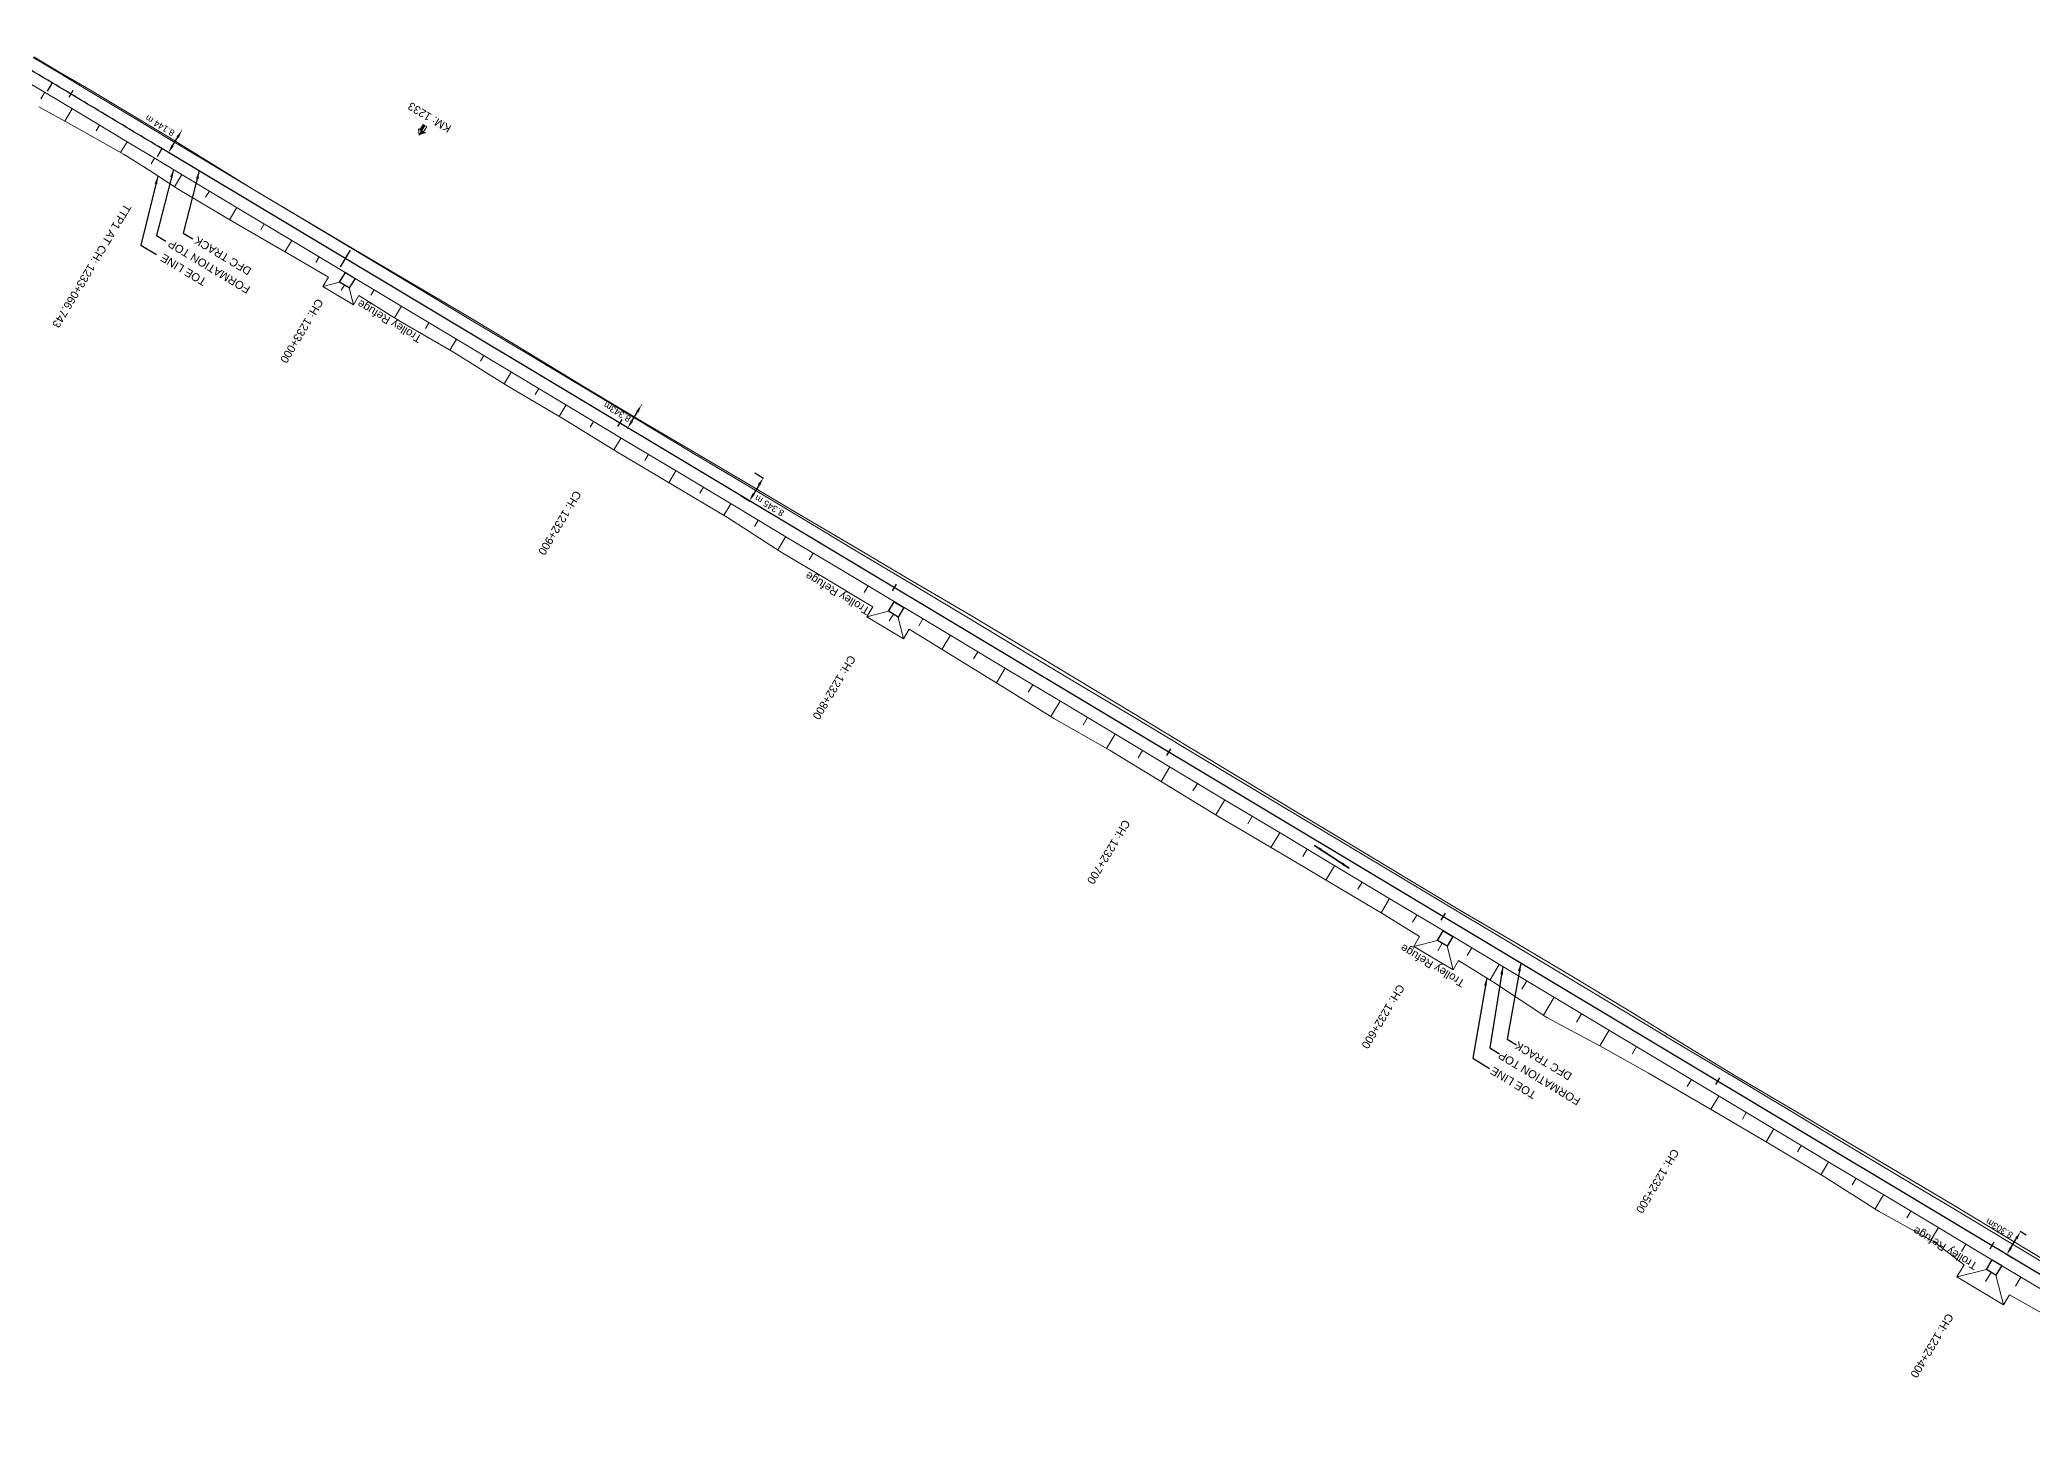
# Model space of a CAD drawing. Header units: metres. Extents: x 593990 to 611207, y 3401545 to 3411811.
# Drawn here: x 609343 to 609965, y 3402239 to 3402674 of the extents above; entities that cross this region are included whole.
import ezdxf
from ezdxf.enums import TextEntityAlignment as Align

# ---------------------------------------------------------------- set-up
doc = ezdxf.new("R2010")
doc.units = ezdxf.units.M
doc.header["$MEASUREMENT"] = 0
doc.linetypes.add('CENTER2', pattern=[1.125, 0.75, -0.125, 0.125, -0.125])
for name, color, linetype, lineweight in [('C-ALIG-DG-CURVE', 1, 'CENTER2', 70), ('C-ALIG-DG-LINE', 1, 'CENTER2', 70), ('C-ALIG-DG-SPIRAL', 1, 'CENTER2', 70), ('C-ALIG-LABL-DG', 1, 'Continuous', 25), ('C-ALIG-LABL-DG-MARK', 1, 'Continuous', 25), ('Km post', 1, 'Continuous', 13), ('PROPOSED DFCC TOE LINE', 239, 'Continuous', 0), ('PROPOSED DFCC TOE SLOPES', 239, 'Continuous', 0), ('PROPOSED DFCC TRACK', 1, 'Continuous', 0), ('PROPOSED FORMATION LINE - PLAN', 187, 'Continuous', 0)]:
    doc.layers.add(name, color=color, linetype=linetype, lineweight=lineweight)
doc.layers.add('Trolley Refuse', color=10, linetype='Continuous')
doc.styles.add('Arial', font='arial.ttf')
doc.styles.get("Standard").update_dxf_attribs({"font": 'arial.ttf'})
doc.styles.add('Style-Arial', font='arial.ttf')
doc.dimstyles.new('ISO-25', dxfattribs={"dimtxt": 2.5, "dimasz": 2.5, "dimexe": 1.25, "dimexo": 0.625, "dimtad": 1, "dimtxsty": 'Standard', "dimcen": 2.5, "dimadec": 0, "dimazin": 0, "dimtfac": 1, "dimtmove": 0, "dimatfit": 3, "dimfxl": 1, "dimarcsym": 0})
doc.dimstyles.get("Standard").update_dxf_attribs({"dimtxt": 0.18, "dimasz": 0.18, "dimexe": 0.18, "dimexo": 0.0625, "dimgap": 0.09, "dimtad": 0, "dimtih": 1, "dimtoh": 1, "dimdec": 4, "dimzin": 0, "dimdsep": 46, "dimtxsty": 'Standard', "dimcen": 0.09, "dimadec": 0, "dimazin": 0, "dimtfac": 1, "dimtdec": 4, "dimtofl": 0, "dimtmove": 0, "dimatfit": 3, "dimfxl": 1, "dimtolj": 1, "dimtzin": 0, "dimarcsym": 0})

# ---------------------------------------------------------------- blocks, each defined once
blk = doc.blocks.new('*D258')
at = {"layer": 'Defpoints', "color": 0, "transparency": 16777216}
for p in [(609566.1, 3402538.81), (609561.83, 3402531.64), (609564.54, 3402530.02)]:
    blk.add_point(p, dxfattribs=at)
at = {"layer": 'PROPOSED DFCC TRACK', "color": 0, "lineweight": -2, "transparency": 16777216}
for p, q in [((609566.21, 3402538.75), (609568.92, 3402537.13)), ((609567.53, 3402535.05), (609565.82, 3402532.17)), ((609561.93, 3402531.58), (609564.65, 3402529.96))]:
    blk.add_line(p, q, dxfattribs=at)
at = {"layer": 'PROPOSED DFCC TRACK', "color": 0, "transparency": 16777216}
for points in [[(609565.46, 3402532.39), (609566.18, 3402531.96), (609564.54, 3402530.02)], [(609567.18, 3402535.26), (609567.89, 3402534.83), (609568.81, 3402537.19)]]:
    blk.add_solid(points, dxfattribs=at)
at = {"layer": 'PROPOSED DFCC TRACK', "color": 0, "lineweight": 0, "transparency": 16777216, "insert": (609570.76, 3402528.53), "char_height": 2, "attachment_point": 5, "rotation": 149, "style": 'Style-Arial'}
blk.add_mtext('\\A1;\\A1;8.345 m', dxfattribs=at)
blk = doc.blocks.new('TerminatorOpen_0.5')
at = {"color": 0, "linetype": 'ByBlock', "lineweight": -2}
for q in [(-1, 0.25), (-1, 0), (-1, -0.25)]:
    blk.add_line((0, 0), q, dxfattribs=at)
blk = doc.blocks.new('*D259')
at = {"layer": 'Defpoints', "color": 0, "transparency": 16777216}
for p in [(609387.17, 3402645.87), (609387.19, 3402645.86), (609382.99, 3402638.88)]:
    blk.add_point(p, dxfattribs=at)
at = {"layer": 'PROPOSED DFCC TRACK', "color": 0, "lineweight": -2, "transparency": 16777216}
for p, q in [((609384.26, 3402641.04), (609385.88, 3402643.73)), ((609387.08, 3402645.92), (609387.06, 3402645.94)), ((609382.88, 3402638.95), (609382.86, 3402638.96))]:
    blk.add_line(p, q, dxfattribs=at)
at = {"layer": 'PROPOSED DFCC TRACK', "color": 0, "transparency": 16777216}
for points in [[(609385.52, 3402643.94), (609386.24, 3402643.51), (609387.17, 3402645.87)], [(609383.9, 3402641.25), (609384.62, 3402640.82), (609382.97, 3402638.89)]]:
    blk.add_solid(points, dxfattribs=at)
at = {"layer": 'PROPOSED DFCC TRACK', "color": 0, "lineweight": 0, "transparency": 16777216, "insert": (609380.32, 3402647.33), "char_height": 2, "attachment_point": 5, "rotation": 149, "style": 'Style-Arial'}
blk.add_mtext('\\A1;\\A1;8.144 m', dxfattribs=at)
blk = doc.blocks.new('*D249')
at = {"layer": 'Defpoints', "color": 0, "transparency": 16777216}
for p in [(609530.53, 3402560.14), (609530.78, 3402559.99), (609526.24, 3402552.98)]:
    blk.add_point(p, dxfattribs=at)
at = {"layer": 'PROPOSED DFCC TRACK', "color": 0, "lineweight": -2, "transparency": 16777216}
for p, q in [((609527.78, 3402554.98), (609529.5, 3402557.84)), ((609530.64, 3402560.08), (609530.89, 3402559.92)), ((609526.35, 3402552.92), (609526.6, 3402552.77))]:
    blk.add_line(p, q, dxfattribs=at)
at = {"layer": 'PROPOSED DFCC TRACK', "color": 0, "transparency": 16777216}
for points in [[(609529.14, 3402558.06), (609529.85, 3402557.63), (609530.78, 3402559.99)], [(609527.42, 3402555.19), (609528.14, 3402554.76), (609526.49, 3402552.83)]]:
    blk.add_solid(points, dxfattribs=at)
at = {"layer": 'PROPOSED DFCC TRACK', "color": 0, "lineweight": 0, "transparency": 16777216, "insert": (609523.18, 3402557.79), "char_height": 2, "attachment_point": 5, "rotation": 149, "style": 'Style-Arial'}
blk.add_mtext('\\A1;8.343m', dxfattribs=at)
blk = doc.blocks.new('*D241')
at = {"layer": 'Defpoints', "color": 0, "transparency": 16777216}
for p in [(609961.66, 3402301.56), (609963.58, 3402300.41), (609959.33, 3402293.28)]:
    blk.add_point(p, dxfattribs=at)
at = {"layer": 'PROPOSED DFCC TRACK', "color": 0, "lineweight": -2, "transparency": 16777216}
for p, q in [((609963.48, 3402300.48), (609961.55, 3402301.62)), ((609958.68, 3402296.58), (609960.38, 3402299.41)), ((609959.22, 3402293.35), (609957.3, 3402294.5))]:
    blk.add_line(p, q, dxfattribs=at)
at = {"layer": 'PROPOSED DFCC TRACK', "color": 0, "transparency": 16777216}
for points in [[(609960.02, 3402299.63), (609960.74, 3402299.2), (609961.66, 3402301.56)], [(609958.33, 3402296.79), (609959.04, 3402296.36), (609957.4, 3402294.43)]]:
    blk.add_solid(points, dxfattribs=at)
at = {"layer": 'PROPOSED DFCC TRACK', "color": 0, "lineweight": 0, "transparency": 16777216, "insert": (609955.11, 3402302.64), "char_height": 2, "attachment_point": 5, "rotation": 149, "style": 'Style-Arial'}
blk.add_mtext('\\A1;8.303m', dxfattribs=at)
blk = doc.blocks.new('Tick Hor')
blk.add_lwpolyline([(-0.5, 0), (0.5, 0)])
blk = doc.blocks.new('KM Post')
at = {"layer": 'Km post', "lineweight": 13}
h = blk.add_hatch(color=256, dxfattribs=at)
h.paths.add_polyline_path([(0, -8.9), (1.6, -8.9), (1.6, -3.8), (0, -3.8)])
h.paths.add_polyline_path([(0, -3.8), (0, 0), (-3.4, -3.8)])
for p, q in [((0, -8.9), (0, 0)), ((3.1, -3.8), (0, 0)), ((3.1, -3.8), (-3.4, -3.8))]:
    blk.add_line(p, q, dxfattribs=at)
blk.add_lwpolyline([(1.6, -3.8), (1.6, -8.9), (-1.6, -8.9), (-1.6, -3.8)], dxfattribs=at)

msp = doc.modelspace()

# ---------------------------------------------------------------- linework, layer by layer
at = {"layer": 'C-ALIG-DG-CURVE', "color": 1, "linetype": 'Continuous', "lineweight": 30, "flags": 128}
msp.add_lwpolyline([(609346.6465, 3402660.6819, -0.00013049), (609324.2727, 3402674.1185)], format="xyb", dxfattribs=at)
at = {"layer": 'C-ALIG-DG-LINE', "color": 1, "linetype": 'Continuous', "lineweight": 30, "flags": 128}
msp.add_lwpolyline([(611206.9241, 3401545.1609), (609380.9488, 3402640.1063)], dxfattribs=at)
at = {"layer": 'C-ALIG-DG-SPIRAL', "color": 1, "linetype": 'Continuous', "lineweight": 30, "flags": 128}
msp.add_lwpolyline([(609380.9488, 3402640.1063), (609379.8422, 3402640.7699), (609378.7356, 3402641.4335), (609377.629, 3402642.0971), (609376.5224, 3402642.7607), (609375.4158, 3402643.4242), (609374.3091, 3402644.0878), (609373.2025, 3402644.7514), (609372.0959, 3402645.415), (609370.9894, 3402646.0787), (609369.8828, 3402646.7423), (609368.7762, 3402647.4059), (609367.6696, 3402648.0695), (609366.563, 3402648.7332), (609365.4565, 3402649.3969), (609364.3499, 3402650.0605), (609363.2434, 3402650.7242), (609362.1368, 3402651.3879), (609361.0303, 3402652.0517), (609359.9238, 3402652.7154), (609358.8173, 3402653.3792), (609357.7108, 3402654.0429), (609356.6043, 3402654.7067), (609355.4978, 3402655.3705), (609354.3914, 3402656.0344), (609353.2849, 3402656.6982), (609352.1785, 3402657.3621), (609351.0721, 3402658.026), (609349.9656, 3402658.6899), (609348.8593, 3402659.3539), (609347.7529, 3402660.0179), (609346.6465, 3402660.6819)], dxfattribs=at)
at = {"layer": 'C-ALIG-LABL-DG', "color": 1, "linetype": 'Continuous', "lineweight": 25}
msp.add_line((609438.1891, 3402605.7822), (609436.9034, 3402603.6382), dxfattribs=at)
at = {"layer": 'C-ALIG-LABL-DG-MARK', "color": 1, "linetype": 'Continuous', "lineweight": 25}
for p, q in [((609346.6465, 3402660.6819), (609345.1027, 3402658.1096)), ((609380.9488, 3402640.1063), (609379.406, 3402637.5334))]:
    msp.add_line(p, q, dxfattribs=at)
at = {"layer": 'PROPOSED DFCC TOE LINE', "lineweight": 0, "flags": 128}
for points in [[(609340.8537, 3402668.8573), (609348.7324, 3402664.159), (609358.054, 3402658.6543), (609375.2327, 3402648.414), (609383.0932, 3402643.6841), (609392.3086, 3402638.0009), (609409.3145, 3402627.4709), (609426.493, 3402617.2287), (609443.7159, 3402607.0606), (609460.9369, 3402596.8894), (609478.1469, 3402586.6998), (609495.2777, 3402576.3781), (609512.3712, 3402565.9941), (609529.4997, 3402555.6687), (609546.7402, 3402545.5299), (609563.963, 3402535.3615), (609581.1522, 3402525.1373), (609598.3922, 3402514.9977), (609615.6248, 3402504.8458), (609632.8487, 3402494.6794), (609650.024, 3402484.4319), (609667.1527, 3402474.1067), (609684.2581, 3402463.7425), (609701.3718, 3402453.3924), (609718.4921, 3402443.0532), (609735.6089, 3402432.7081), (609752.7589, 3402422.4185), (609769.8873, 3402412.0928), (609787.0172, 3402401.7696), (609804.2709, 3402391.6527), (609821.4551, 3402381.4202), (609838.5946, 3402371.113), (609855.6409, 3402360.6504), (609872.7196, 3402350.2417), (609889.9433, 3402340.0749), (609907.1597, 3402329.8961), (609924.3542, 3402319.6806), (609941.5383, 3402309.4477), (609958.6373, 3402299.073), (609975.7736, 3402288.7605)], [(609968.2561, 3402276.224), (609958.2539, 3402281.9161), (609956.3561, 3402278.7497), (609941.7864, 3402287.4819), (609944.0721, 3402291.2955), (609934.8604, 3402298.3113), (609917.378, 3402308.0467), (609900.5026, 3402318.7944), (609883.3131, 3402329.0182), (609866.0989, 3402339.2009), (609857.1673, 3402344.4064), (609845.4226, 3402351.1766), (609831.3664, 3402359.0589), (609813.7183, 3402368.5179), (609797.0623, 3402379.6314), (609786.1318, 3402386.3556), (609784.3751, 3402383.4246), (609772.0813, 3402390.7928), (609773.9303, 3402393.8779), (609763.0105, 3402400.6247), (609745.7973, 3402410.809), (609728.5993, 3402421.0185), (609711.3725, 3402431.1802), (609694.2907, 3402441.5836), (609677.1984, 3402451.9696), (609659.854, 3402461.935), (609642.8234, 3402472.4238), (609625.8015, 3402482.9271), (609614.4454, 3402489.894), (609612.6817, 3402486.9514), (609601.228, 3402493.8161), (609603.0511, 3402496.858), (609599.7464, 3402498.8702), (609588.4973, 3402505.66), (609574.4454, 3402513.9528), (609557.6506, 3402524.8348), (609540.4251, 3402534.9986), (609523.2606, 3402545.2641), (609506.2365, 3402555.7637), (609488.9832, 3402565.8811), (609472.003, 3402576.4539), (609454.7157, 3402586.5146), (609442.5095, 3402594.2167), (609440.7763, 3402591.3248), (609431.2214, 3402597.0514), (609432.9733, 3402599.9745), (609420.4731, 3402607.1898), (609403.1469, 3402617.1856), (609385.9659, 3402627.4236), (609376.8954, 3402633.3484), (609369.1657, 3402638.2969), (609351.7272, 3402648.1085), (609342.4876, 3402653.1419)]]:
    msp.add_lwpolyline(points, dxfattribs=at)
at = {"layer": 'PROPOSED DFCC TOE SLOPES', "flags": 128}
for points in [[(609344.2946, 3402657.72), (609343.0421, 3402655.6337)], [(609344.2953, 3402657.7195), (609343.0432, 3402655.633)], [(609352.87, 3402652.5741), (609350.5689, 3402648.7395)], [(609352.8705, 3402652.5738), (609350.5702, 3402648.7388)], [(609361.4461, 3402647.4299), (609360.3721, 3402645.6394)], [(609361.4462, 3402647.4299), (609360.3723, 3402645.6393)], [(609370.022, 3402642.2863), (609368.0169, 3402638.9433)], [(609370.0222, 3402642.2861), (609368.0174, 3402638.943)], [(609378.5984, 3402637.1432), (609377.54, 3402635.3783)], [(609378.5984, 3402637.1432), (609377.5401, 3402635.3782)], [(609387.1747, 3402632.0004), (609384.8624, 3402628.1444)], [(609387.1747, 3402632.0004), (609384.8624, 3402628.1444)], [(609395.751, 3402626.8577), (609394.588, 3402624.9182)], [(609404.3272, 3402621.7149), (609402.0155, 3402617.8598)], [(609412.9035, 3402616.5722), (609411.7863, 3402614.7091)], [(609421.4797, 3402611.4294), (609419.3322, 3402607.8481)], [(609430.056, 3402606.2867), (609429.0251, 3402604.5676)], [(609436.4614, 3402598.3642), (609431.2214, 3402597.0514)], [(609437.9625, 3402597.4645), (609436.9807, 3402595.8263)], [(609439.4635, 3402596.5649), (609440.7763, 3402591.3248)], [(609447.2085, 3402596.0012), (609446.1754, 3402594.2783)], [(609455.7847, 3402590.8584), (609453.6015, 3402587.2176)], [(609464.361, 3402585.7157), (609463.2909, 3402583.9312)], [(609472.9372, 3402580.5729), (609470.8645, 3402577.1164)], [(609481.5135, 3402575.4302), (609480.4442, 3402573.647)], [(609490.0898, 3402570.2875), (609487.865, 3402566.5773)], [(609498.666, 3402565.1447), (609497.5698, 3402563.3167)], [(609507.2423, 3402560.002), (609505.1003, 3402556.43)], [(609515.8185, 3402554.8592), (609514.723, 3402553.0323)], [(609524.3948, 3402549.7165), (609522.1396, 3402545.9556)], [(609532.971, 3402544.5737), (609531.8418, 3402542.6905)], [(609541.5473, 3402539.431), (609539.2948, 3402535.6746)], [(609550.1235, 3402534.2882), (609549.0135, 3402532.4371)], [(609558.6998, 3402529.1455), (609556.5163, 3402525.5041)], [(609567.276, 3402524.0027), (609566.109, 3402522.0566)], [(609575.8523, 3402518.86), (609573.3394, 3402514.6694)], [(609584.4286, 3402513.7172), (609583.176, 3402511.6284)], [(609601.5811, 3402503.4317), (609600.3338, 3402501.3518)], [(609607.9865, 3402495.5092), (609601.228, 3402493.8161)], [(609609.4876, 3402494.6096), (609608.2212, 3402492.4966)], [(609610.9886, 3402493.7099), (609612.6817, 3402486.9514)], [(609618.7336, 3402493.1462), (609617.4441, 3402490.9958)], [(609627.3098, 3402488.0035), (609624.6788, 3402483.6158)], [(609635.8861, 3402482.8607), (609634.5388, 3402480.6139)], [(609644.4623, 3402477.718), (609641.7024, 3402473.1154)], [(609653.0386, 3402472.5752), (609651.6279, 3402470.2227)], [(609661.6149, 3402467.4325), (609658.7325, 3402462.6257)], [(609670.1911, 3402462.2897), (609668.7876, 3402459.9491)], [(609678.7674, 3402457.147), (609676.0562, 3402452.6258)], [(609687.3436, 3402452.0043), (609685.9813, 3402449.7324)], [(609695.9199, 3402446.8615), (609693.1651, 3402442.2676)], [(609704.4961, 3402441.7188), (609703.1014, 3402439.3929)], [(609713.0724, 3402436.576), (609710.2476, 3402431.8653)], [(609721.6486, 3402431.4333), (609720.25, 3402429.1009)], [(609730.2249, 3402426.2905), (609727.4648, 3402421.6877)], [(609738.8011, 3402421.1478), (609737.4334, 3402418.8669)], [(609747.3774, 3402416.005), (609744.6648, 3402411.4813)], [(609755.9537, 3402410.8623), (609754.612, 3402408.6249)], [(609764.5299, 3402405.7195), (609761.8769, 3402401.2953)], [(609773.1062, 3402400.5768), (609771.752, 3402398.3186)], [(609779.5116, 3402392.6542), (609772.0813, 3402390.7928)], [(609781.0127, 3402391.7546), (609779.6204, 3402389.4317)], [(609782.5137, 3402390.855), (609784.3751, 3402383.4246)], [(609790.2587, 3402390.2913), (609788.8406, 3402387.9264)], [(609798.8349, 3402385.1485), (609795.9404, 3402380.3216)], [(609807.4112, 3402380.0058), (609805.8523, 3402377.4062)], [(609815.9874, 3402374.863), (609812.6214, 3402369.2498)], [(609824.5637, 3402369.7203), (609822.9719, 3402367.0658)], [(609833.1399, 3402364.5775), (609830.2042, 3402359.6818)], [(609841.7162, 3402359.4348), (609840.3296, 3402357.1225)], [(609858.8687, 3402349.1493), (609857.5946, 3402347.0246)], [(609867.445, 3402344.0065), (609864.9609, 3402339.8641)], [(609876.0212, 3402338.8638), (609874.7968, 3402336.8219)], [(609884.5975, 3402333.7211), (609882.1795, 3402329.6888)], [(609893.1737, 3402328.5783), (609891.9748, 3402326.5789)], [(609901.75, 3402323.4356), (609899.3707, 3402319.4677)], [(609910.3262, 3402318.2928), (609909.0776, 3402316.2106)], [(609918.9025, 3402313.1501), (609916.2667, 3402308.7545)], [(609927.4787, 3402308.0073), (609926.2233, 3402305.9137)], [(609936.055, 3402302.8646), (609933.7091, 3402298.9524)], [(609944.6313, 3402297.7218), (609943.2209, 3402295.3699)], [(609951.0367, 3402289.7992), (609941.7864, 3402287.4819)], [(609952.5377, 3402288.8996), (609950.8045, 3402286.0077)], [(609954.0388, 3402288), (609956.3561, 3402278.7497)], [(609961.7838, 3402287.4363), (609960.1007, 3402284.6296)]]:
    msp.add_lwpolyline(points, dxfattribs=at)
at = {"layer": 'PROPOSED FORMATION LINE - PLAN', "lineweight": 0, "flags": 128}
for points in [[(609975.3466, 3402288.0484), (609958.1941, 3402298.3339), (609941.0416, 3402308.6194), (609923.8891, 3402318.9049), (609906.7366, 3402329.1904), (609889.5841, 3402339.4759), (609872.4316, 3402349.7614), (609855.2791, 3402360.0469), (609838.1266, 3402370.3324), (609820.974, 3402380.6179), (609803.8215, 3402390.9034), (609786.669, 3402401.1889), (609769.5165, 3402411.4744), (609752.364, 3402421.7599), (609735.2115, 3402432.0454), (609718.059, 3402442.3309), (609700.9065, 3402452.6164), (609683.754, 3402462.9019), (609666.6015, 3402473.1874), (609649.4489, 3402483.4729), (609632.2964, 3402493.7583), (609615.1439, 3402504.0438), (609597.9914, 3402514.3293), (609580.8389, 3402524.6148), (609563.6864, 3402534.9003), (609546.5339, 3402545.1858), (609529.3814, 3402555.4713), (609512.2289, 3402565.7568), (609495.0764, 3402576.0423), (609477.9239, 3402586.3278), (609460.7713, 3402596.6133), (609443.6188, 3402606.8988), (609426.4663, 3402617.1843), (609409.3138, 3402627.4698), (609392.1613, 3402637.7553), (609382.8766, 3402643.3229), (609375.0089, 3402648.0408), (609357.858, 3402658.3276), (609348.5756, 3402663.8977), (609340.7107, 3402668.6191)], [(609971.4896, 3402281.6162), (609954.3371, 3402291.9017), (609937.1845, 3402302.1872), (609920.032, 3402312.4727), (609902.8795, 3402322.7582), (609885.727, 3402333.0437), (609868.5745, 3402343.3292), (609851.422, 3402353.6147), (609834.2695, 3402363.9002), (609817.117, 3402374.1857), (609799.9645, 3402384.4712), (609782.812, 3402394.7567), (609765.6595, 3402405.0422), (609748.5069, 3402415.3277), (609731.3544, 3402425.6132), (609714.2019, 3402435.8987), (609697.0494, 3402446.1842), (609679.8969, 3402456.4697), (609662.7444, 3402466.7552), (609645.5919, 3402477.0407), (609628.4394, 3402487.3262), (609611.2869, 3402497.6117), (609594.1344, 3402507.8971), (609576.9818, 3402518.1826), (609559.8293, 3402528.4681), (609542.6768, 3402538.7536), (609525.5243, 3402549.0391), (609508.3718, 3402559.3246), (609491.2193, 3402569.6101), (609474.0668, 3402579.8956), (609456.9143, 3402590.1811), (609439.7618, 3402600.4666), (609422.6093, 3402610.7521), (609405.4568, 3402621.0376), (609388.3042, 3402631.3231), (609379.0195, 3402636.8907), (609371.1517, 3402641.6087), (609353.9996, 3402651.8963), (609344.716, 3402657.467), (609336.8499, 3402662.1892)]]:
    msp.add_lwpolyline(points, dxfattribs=at)
at = {"layer": 'Trolley Refuse'}
for points in [[(609438.2607, 3402601.3663), (609441.2628, 3402599.567), (609439.4635, 3402596.5649), (609436.4614, 3402598.3642)], [(609609.7858, 3402498.5113), (609612.7879, 3402496.712), (609610.9886, 3402493.7099), (609607.9865, 3402495.5092)], [(609781.3109, 3402395.6563), (609784.313, 3402393.8571), (609782.5137, 3402390.855), (609779.5116, 3402392.6542)], [(609952.836, 3402292.8013), (609955.8381, 3402291.0021), (609954.0388, 3402288), (609951.0367, 3402289.7992)]]:
    msp.add_lwpolyline(points, close=True, dxfattribs=at)

# ---------------------------------------------------------------- block references
at = {"layer": 'C-ALIG-LABL-DG', "color": 1, "linetype": 'Continuous', "lineweight": 25}
for p, xscale, yscale, zscale, rotation in [((609352.4281, 3402657.2123), 2.499999999999999, 2.499999999999999, 2.499999999999999, 239.0351643567001), ((609438.1891, 3402605.7822), 6.000000000000001, 6.000000000000001, 6.000000000000001, 239.0510073244595), ((609523.9516, 3402554.3548), 2.500000000000007, 2.500000000000007, 2.500000000000007, 239.0510073244594), ((609609.7141, 3402502.9273), 2.500000000000007, 2.500000000000007, 2.500000000000007, 239.0510073244594), ((609695.4767, 3402451.4998), 2.500000000000007, 2.500000000000007, 2.500000000000007, 239.0510073244594), ((609781.2392, 3402400.0723), 2.500000000000007, 2.500000000000007, 2.500000000000007, 239.0510073244594), ((609867.0018, 3402348.6448), 2.500000000000007, 2.500000000000007, 2.500000000000007, 239.0510073244594), ((609952.7643, 3402297.2174), 2.500000000000007, 2.500000000000007, 2.500000000000007, 239.0510073244594)]:
    msp.add_blockref('Tick Hor', p, dxfattribs=dict(at, xscale=xscale, yscale=yscale, zscale=zscale, rotation=rotation))

# ---------------------------------------------------------------- texts
at = {"layer": 'PROPOSED DFCC TOE LINE', "lineweight": 0}
for p in [(609381.4756, 3402607.3992, 306.8582), (609797.0363, 3402353.2965, 306.8582)]:
    msp.add_text('TOE LINE', height=2.5, rotation=149, dxfattribs=at).set_placement(p, align=Align.RIGHT)
at = {"layer": 'PROPOSED DFCC TRACK', "color": 10, "linetype": 'Continuous', "lineweight": -3, "ltscale": 5}
for p in [(609392.0218, 3402612.8371), (609804.6727, 3402361.1998)]:
    msp.add_text('DFC TRACK', height=2.5, rotation=149, dxfattribs=at).set_placement(p, align=Align.RIGHT)
at = {"layer": 'PROPOSED FORMATION LINE - PLAN', "lineweight": 0}
for p in [(609383.8201, 3402611.7814, 306.8582), (609799.5253, 3402358.0952, 306.8582)]:
    msp.add_text('FORMATION TOP', height=2.5, rotation=149, dxfattribs=at).set_placement(p, align=Align.RIGHT)
at = {"layer": 'Trolley Refuse'}
for p in [(609462.3944, 3402581.3497), (609602.4064, 3402496.3613), (609788.3343, 3402379.9853), (609948.5175, 3402291.6297)]:
    msp.add_text('Trolley Refuge', height=2.5, rotation=149.1766896, dxfattribs=at).set_placement(p)

# ---------------------------------------------------------------- dimensions: what is measured, and where the dimension line sits
at = {"layer": 'PROPOSED DFCC TRACK', "color": 10, "lineweight": 0}
for base, p1, p2, angle, picture, middle in [((609387.1697, 3402645.8715), (609382.9887, 3402638.8831), (609387.1888, 3402645.86), 58.9513919, '*D259', (609380.3246, 3402647.3303)), ((609564.5423, 3402530.0245), (609566.0981, 3402538.8118), (609561.8258, 3402531.6435), 239.2052569, '*D258', (609570.7557, 3402528.5252))]:
    dim = msp.add_linear_dim(base=base, p1=p1, p2=p2, angle=angle, text='\\A1;<> m', dimstyle='Standard', override={"dimtxt": 2, "dimasz": 2.5, "dimexe": 0.125, "dimexo": 0.125, "dimgap": 0.125, "dimtad": 1, "dimtih": 0, "dimtoh": 0, "dimdec": 3, "dimzin": 11, "dimtxsty": 'Style-Arial', "dimsah": 1, "dimadec": 4, "dimazin": 3, "dimtmove": 2, "dimatfit": 1, "dimldrblk": 'TerminatorOpen_0.5', "dimfrac": 2, "dimtzin": 11}, dxfattribs=at)
    dim.commit()
    dim.dimension.update_dxf_attribs({"geometry": picture, "text_midpoint": middle, "dimtype": 129, "text_rotation": 149})
for base, p1, p2, angle, picture, middle in [((609530.7795, 3402559.989), (609526.2428, 3402552.9808), (609530.5278, 3402560.1397), 59.0973116, '*D249', (609523.1759, 3402557.7935)), ((609961.6605, 3402301.5599), (609959.3259, 3402293.2827), (609963.5835, 3402300.4114), 59.1527212, '*D241', (609955.1149, 3402302.6355))]:
    dim = msp.add_linear_dim(base=base, p1=p1, p2=p2, angle=angle, dimstyle='Standard', override={"dimtxt": 2, "dimasz": 2.5, "dimexe": 0.125, "dimexo": 0.125, "dimgap": 0.125, "dimtad": 1, "dimtih": 0, "dimtoh": 0, "dimdec": 3, "dimzin": 11, "dimpost": 'm', "dimtxsty": 'Style-Arial', "dimsah": 1, "dimadec": 4, "dimazin": 3, "dimtmove": 2, "dimatfit": 1, "dimldrblk": 'TerminatorOpen_0.5', "dimfrac": 2, "dimtzin": 11}, dxfattribs=at)
    dim.commit()
    dim.dimension.update_dxf_attribs({"geometry": picture, "text_midpoint": middle, "dimtype": 129, "text_rotation": 149})

# ---------------------------------------------------------------- leaders
at = {"layer": 'PROPOSED DFCC TOE LINE', "lineweight": 0}
for points in [[(609379.6678, 3402631.5375, 130.919), (609374.3384, 3402609.9923, 130.919), (609379.2042, 3402607.0612, 130.919)], [(609794.9208, 3402380.9488), (609790.5638, 3402355.8085), (609795.7909, 3402352.6598)]]:
    msp.add_leader(points, dimstyle='ISO-25', override={"dimtxt": 3, "dimasz": 2.5, "dimgap": 0.625, "dimtad": 0, "dimdec": 3, "dimzin": 2, "dimtdec": 3}, dxfattribs=at)
at = {"layer": 'PROPOSED DFCC TRACK', "color": 10, "linetype": 'Continuous', "lineweight": -3, "ltscale": 5}
for points in [[(609392.571, 3402633.1371, 261.838), (609387.6026, 3402613.7017, 261.838), (609390.5617, 3402611.9192, 261.838)], [(609805.5178, 3402385.5137, 130.919), (609801.2795, 3402361.7658, 130.919), (609804.2386, 3402359.9833, 130.919)]]:
    msp.add_leader(points, dimstyle='ISO-25', override={"dimtxt": 3, "dimasz": 2.5, "dimgap": 0.625, "dimtad": 0, "dimdec": 3, "dimzin": 2, "dimtdec": 3}, dxfattribs=at)
at = {"layer": 'PROPOSED DFCC TRACK', "linetype": 'Continuous', "lineweight": 0}
for points in [[(609741.0582, 3402422.3393), (609751.9695, 3402415.1769)], [(609751.9695, 3402415.1769), (609741.0582, 3402422.3393)]]:
    msp.add_leader(points, dimstyle='ISO-25', override={"dimtxt": 3, "dimasz": 2.5, "dimtad": 0, "dimdec": 3, "dimzin": 2, "dimtdec": 3}, dxfattribs=at)
at = {"layer": 'PROPOSED FORMATION LINE - PLAN', "lineweight": 0}
for points in [[(609384.5243, 3402633.5897, 130.919), (609379.1807, 3402613.0072, 130.919), (609382.1398, 3402611.2247, 130.919)], [(609799.9645, 3402384.4712), (609795.9118, 3402359.0223), (609798.8709, 3402357.2398)]]:
    msp.add_leader(points, dimstyle='ISO-25', override={"dimtxt": 3, "dimasz": 2.5, "dimgap": 0.625, "dimtad": 0, "dimdec": 3, "dimzin": 2, "dimtdec": 3}, dxfattribs=at)

# ---------------------------------------------------------------- next in the draw order: texts
at = {"layer": 'C-ALIG-LABL-DG', "color": 1, "linetype": 'Continuous', "lineweight": 25, "char_height": 2.5, "style": 'Arial', "bg_fill": 3, "box_fill_scale": 1.04, "bg_fill_color": 256, "bg_fill_true_color": 13158600, "bg_fill_transparency": 0}
for s, insert, width, attachment_point, rotation in [('KM: 1233', (609470.3006, 3402644.9436), 14.679792, 1, 149.0510073), ('TTP1 AT CH: 1233+066.743', (609347.5724, 3402584.4464), 44.561255, 6, 239.0510073), ('CH: 1233+000', (609430.4235, 3402592.8321), 22.502814, 4, 239.0510073), ('CH: 1232+900', (609511.0433, 3402532.8284), 22.502814, 4, 239.0510073), ('CH: 1232+800', (609596.8058, 3402481.4009), 22.502814, 4, 239.0510073), ('CH: 1232+700', (609682.5684, 3402429.9734), 22.502814, 4, 239.0510073), ('CH: 1232+600', (609768.3309, 3402378.5459), 22.502814, 4, 239.0510073), ('CH: 1232+500', (609854.0935, 3402327.1184), 22.502814, 4, 239.0510073), ('CH: 1232+400', (609939.856, 3402275.691), 22.502814, 4, 239.0510073)]:
    msp.add_mtext(s, dxfattribs=dict(at, insert=insert, width=width, attachment_point=attachment_point, rotation=rotation))

# ---------------------------------------------------------------- next in the draw order: block references
at = {"layer": 'C-ALIG-LABL-DG', "color": 1, "linetype": 'Continuous', "lineweight": 25, "xscale": 0.3933041122191765, "yscale": 0.3933041122191765, "zscale": 0.3933041122191765, "rotation": 149.0510073254353}
msp.add_blockref('KM Post', (609461.3314, 3402644.3754), dxfattribs=at)

doc.saveas('drawing.dxf')
